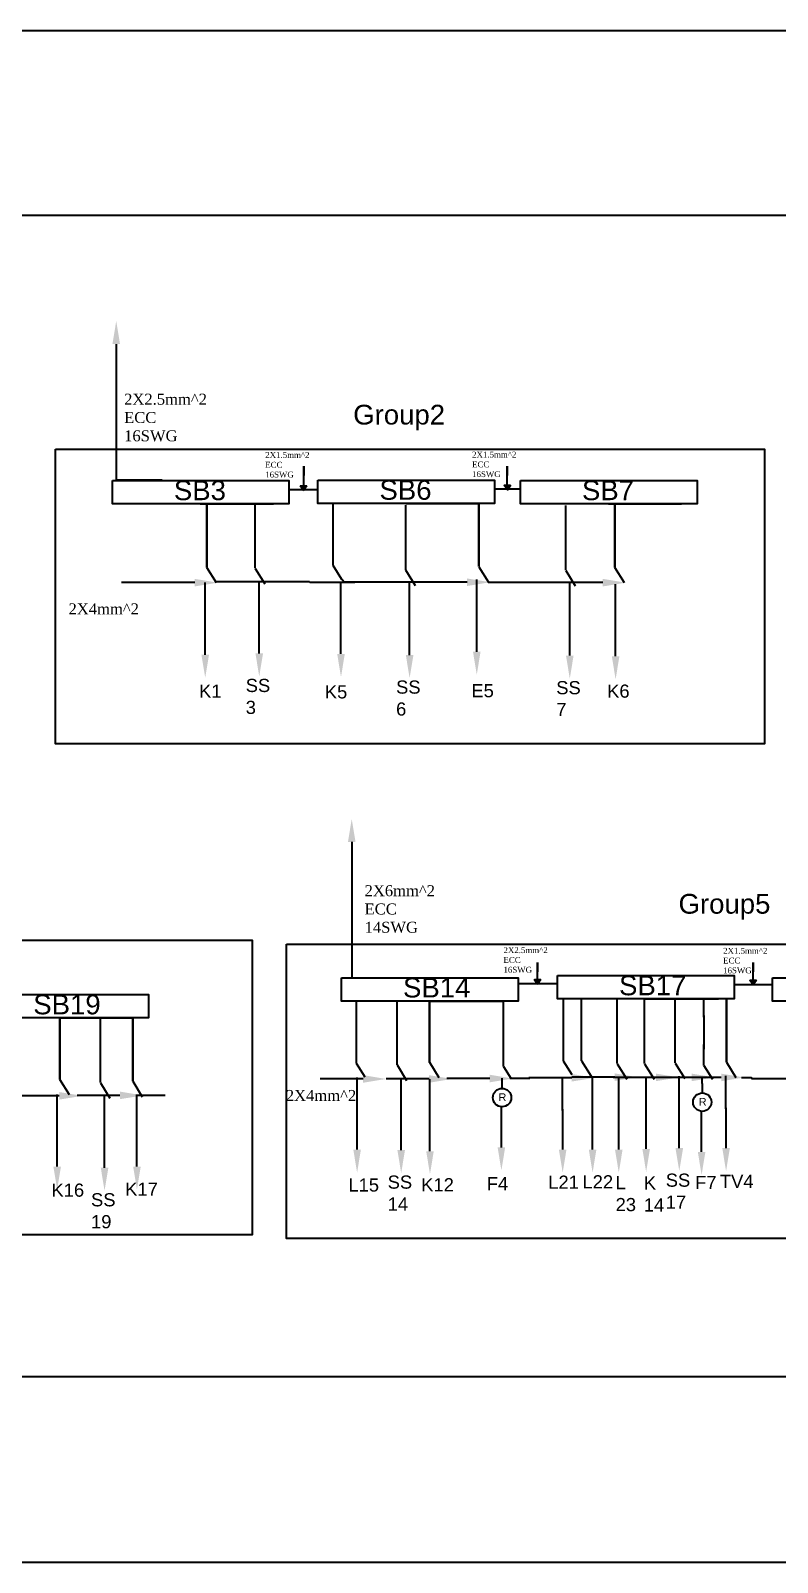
# Model space of a CAD drawing. Header units: inches. Extents: x -412 to 20037, y 548 to 16595.
# Drawn here: x 8650 to 9136, y 6038 to 7036 of the extents above; entities that cross this region are included whole.
import ezdxf
from ezdxf import colors
from ezdxf.entities.mleader import LeaderData, LeaderLine
from ezdxf.math import Vec2, Vec3

# ---------------------------------------------------------------- set-up
doc = ezdxf.new("R2010")
doc.units = ezdxf.units.IN
doc.header["$MEASUREMENT"] = 0
doc.styles.add('A', font='times.ttf', dxfattribs={"height": 12})
doc.styles.get("Standard").update_dxf_attribs({"font": 'arial.ttf'})

msp = doc.modelspace()

# ---------------------------------------------------------------- hatches: boundary and pattern name
h = msp.add_hatch()
h.set_pattern_fill('ANSI31', scale=0.387088)
h.set_pattern_definition([(45, (8632.88289, 8357.364373), (-0.034214049, 0.034214049), [])])
h.paths.add_polyline_path([(8825.46, 6739.53), (8827.59, 6736.43), (8829.72, 6739.53)])
h = msp.add_hatch()
h.set_pattern_fill('ANSI31', scale=0.387088)
h.set_pattern_definition([(45, (8765.737256, 8357.72015), (-0.034214049, 0.034214049), [])])
h.paths.add_polyline_path([(8958.31, 6739.89), (8960.44, 6736.79), (8962.57, 6739.89)])
h = msp.add_hatch()
h.set_pattern_fill('ANSI31', scale=0.387088)
h.set_pattern_definition([(45, (8785.453955, 8035.65435), (-0.034214049, 0.034214049), [])])
h.paths.add_polyline_path([(8978.03, 6417.82), (8980.16, 6414.72), (8982.29, 6417.82)])
h = msp.add_hatch()
h.set_pattern_fill('ANSI31', scale=0.387088)
h.set_pattern_definition([(45, (8925.952193, 8035.090214), (-0.034214049, 0.034214049), [])])
h.paths.add_polyline_path([(9118.53, 6417.26), (9120.66, 6414.16), (9122.79, 6417.26)])

# ---------------------------------------------------------------- linework, layer by layer
for p, q in [((8827.68, 6739.21), (8827.68, 6752.29)), ((8827.68, 6752.29), (8827.68, 6746.23)), ((8960.29, 6739.07), (8960.29, 6752.15)), ((8960.29, 6752.15), (8960.29, 6746.09)), ((8825.46, 6739.53), (8829.72, 6739.53)), ((8825.46, 6739.53), (8829.72, 6739.53)), ((8827.59, 6736.43), (8825.46, 6739.53)), ((8829.72, 6739.53), (8827.59, 6736.43)), ((8958.31, 6739.89), (8962.57, 6739.89)), ((8958.31, 6739.89), (8962.57, 6739.89)), ((8960.44, 6736.79), (8958.31, 6739.89)), ((8962.57, 6739.89), (8960.44, 6736.79)), ((8795.91, 6727.95), (8795.91, 6685.84)), ((8836.98, 6736.84), (8818.06, 6736.84)), ((8866.77, 6728.01), (8846.61, 6728.01)), ((8846.61, 6728.01), (8846.61, 6687.63)), ((8941.93, 6728.01), (8866.77, 6728.01)), ((8894.27, 6728.01), (8921.18, 6728.01)), ((8921.18, 6728.01), (8941.93, 6728.01)), ((8941.93, 6728.01), (8941.93, 6686.77)), ((8941.93, 6686.77), (8941.93, 6728.01)), ((8968.98, 6737.34), (8952.06, 6737.34)), ((8732.77, 6727.73), (8712.61, 6727.73)), ((8807.93, 6727.73), (8732.77, 6727.73)), ((8760.27, 6727.73), (8787.18, 6727.73)), ((8764.43, 6727.73), (8764.43, 6686.49)), ((8764.43, 6686.49), (8764.43, 6727.73)), ((8787.18, 6727.73), (8807.93, 6727.73)), ((8893.93, 6726.89), (8893.93, 6684.78)), ((8998.77, 6727.73), (8978.61, 6727.73)), ((8998.32, 6726.52), (8998.32, 6684.4)), ((9073.93, 6727.73), (8998.77, 6727.73)), ((9026.27, 6727.73), (9053.18, 6727.73)), ((9030.43, 6727.73), (9030.43, 6686.49)), ((9030.43, 6686.49), (9030.43, 6727.73)), ((9053.18, 6727.73), (9073.93, 6727.73)), ((8764.34, 6686.47), (8770.55, 6676.41)), ((8796.02, 6685.66), (8802.23, 6675.6)), ((8846.61, 6687.63), (8852.26, 6678.66)), ((8853.98, 6676.69), (8851.98, 6679.19)), ((8894.04, 6684.6), (8900.25, 6674.53)), ((8940.43, 6656.84), (8940.43, 6678.34)), ((8941.84, 6686.75), (8948.05, 6676.68)), ((8998.43, 6684.23), (9004.64, 6674.16)), ((9030.34, 6686.47), (9036.55, 6676.41)), ((8730.48, 6676.34), (8708.98, 6676.34)), ((8763.43, 6654.84), (8763.43, 6676.34)), ((8831.48, 6676.84), (8770.48, 6676.84)), ((8798.65, 6655.7), (8798.65, 6677.2)), ((8831.48, 6676.84), (8831.48, 6676.84)), ((8831.48, 6676.84), (8831.62, 6676.69)), ((8831.62, 6676.69), (8860.98, 6676.69)), ((8831.98, 6676.34), (8831.98, 6676.34)), ((8851.93, 6655.34), (8851.93, 6676.84)), ((8906.17, 6676.61), (8853.55, 6676.61)), ((8896.67, 6654.63), (8896.67, 6676.13)), ((8948.12, 6676.69), (8947.98, 6676.69)), ((8947.98, 6676.69), (8948.12, 6676.69)), ((8948.48, 6676.34), (8948.12, 6676.69)), ((8995.48, 6676.34), (8948.48, 6676.34)), ((9001.06, 6654.26), (9001.06, 6675.76)), ((9030.93, 6653.84), (9030.93, 6675.34)), ((8980.07, 6415.73), (8980.07, 6428.82)), ((8980.07, 6428.82), (8980.07, 6422.75)), ((9120.55, 6415.79), (9120.55, 6428.87)), ((9120.55, 6428.87), (9120.55, 6422.81)), ((8993.15, 6414.84), (8967.41, 6414.84)), ((8978.03, 6417.82), (8982.29, 6417.82)), ((8978.03, 6417.82), (8982.29, 6417.82)), ((8980.16, 6414.72), (8978.03, 6417.82)), ((8982.29, 6417.82), (8980.16, 6414.72)), ((9133.33, 6414.34), (9108.23, 6414.34)), ((9118.53, 6417.26), (9122.79, 6417.26)), ((9118.53, 6417.26), (9122.79, 6417.26)), ((9120.66, 6414.16), (9118.53, 6417.26)), ((9122.79, 6417.26), (9120.66, 6414.16)), ((8882.13, 6403.66), (8861.96, 6403.66)), ((8861.96, 6403.66), (8861.96, 6363.29)), ((8957.28, 6403.66), (8882.13, 6403.66)), ((8888.43, 6404.3), (8888.43, 6362.19)), ((8909.62, 6403.66), (8909.62, 6363.72)), ((8909.62, 6363.72), (8909.62, 6403.66)), ((8909.62, 6403.66), (8936.54, 6403.66)), ((8936.54, 6403.66), (8957.28, 6403.66)), ((8957.98, 6393.17), (8957.98, 6403.66)), ((8996.78, 6405.09), (8996.78, 6364.72)), ((9022.95, 6405.09), (9002.79, 6405.09)), ((9008.84, 6364.72), (9008.84, 6405.09)), ((9098.1, 6405.09), (9022.95, 6405.09)), ((9032, 6362.98), (9032, 6405.09)), ((9049.72, 6362.98), (9049.72, 6405.09)), ((9050.44, 6405.09), (9077.36, 6405.09)), ((9069.69, 6405.58), (9069.69, 6363.46)), ((9077.36, 6405.09), (9098.1, 6405.09)), ((9088.48, 6393.17), (9088.48, 6405.09)), ((9103.3, 6405.09), (9103.3, 6363.85)), ((9103.3, 6363.85), (9103.3, 6405.09)), ((8716.28, 6392.66), (8641.13, 6392.66)), ((8668.62, 6392.66), (8668.62, 6352.72)), ((8668.62, 6352.72), (8668.62, 6392.66)), ((8668.62, 6392.66), (8695.54, 6392.66)), ((8695.09, 6392.78), (8695.09, 6350.67)), ((8695.54, 6392.66), (8716.28, 6392.66)), ((8716.28, 6392.66), (8716.28, 6351.42)), ((8716.28, 6351.42), (8716.28, 6392.66)), ((8957.98, 6374.34), (8957.98, 6394.84)), ((9088.48, 6394.34), (9088.48, 6372.34)), ((8957.98, 6361.13), (8957.98, 6375.39)), ((9088.48, 6361.76), (9088.48, 6375.39)), ((8861.96, 6363.29), (8867.61, 6354.31)), ((8888.54, 6362.01), (8894.75, 6351.94)), ((8909.58, 6363.83), (8915.79, 6353.76)), ((8957.98, 6361.13), (8962.78, 6353.34)), ((8996.78, 6364.72), (9002.43, 6355.74)), ((9008.84, 6364.72), (9015.05, 6354.65)), ((9032.1, 6362.8), (9038.31, 6352.74)), ((9049.83, 6362.8), (9056.04, 6352.74)), ((9069.8, 6363.28), (9076.01, 6353.22)), ((9088.48, 6361.76), (9094.05, 6352.74)), ((9103.21, 6363.83), (9109.42, 6353.77)), ((8668.58, 6352.83), (8674.79, 6342.76)), ((8695.19, 6350.49), (8701.4, 6340.43)), ((8716.19, 6351.4), (8722.4, 6341.34)), ((8862.43, 6332.34), (8862.43, 6353.84)), ((8891.17, 6332.04), (8891.17, 6353.54)), ((8909.93, 6331.34), (8909.93, 6352.84)), ((8956.98, 6346.84), (8956.98, 6353.34)), ((8961.98, 6353.34), (8974.98, 6353.34)), ((8974.63, 6353.69), (8974.98, 6353.34)), ((8996.43, 6332.34), (8996.43, 6353.84)), ((9015.93, 6332.34), (9015.93, 6353.84)), ((9033, 6332.34), (9033, 6353.84)), ((9050.84, 6332.84), (9050.84, 6354.34)), ((9072.43, 6333.32), (9072.43, 6354.82)), ((9087.48, 6349.84), (9087.48, 6353.34)), ((9087.48, 6349.84), (9087.48, 6343.84)), ((9102.93, 6333.34), (9102.93, 6354.84)), ((9112.98, 6353.84), (9119.35, 6353.84)), ((9120.05, 6352.91), (9119.35, 6353.84)), ((8666.93, 6321.34), (8666.93, 6342.84)), ((8697.82, 6320.52), (8697.82, 6342.02)), ((8737.46, 6342.12), (8718.2, 6342.12)), ((8718.93, 6321.34), (8718.93, 6342.84))]:
    msp.add_line(p, q)
for points in [[(7740.38, 7036.07), (10106.94, 7036.07), (10106.94, 6037.88), (7740.38, 6037.88)], [(7859.48, 6915.84), (9985.98, 6915.84), (9985.98, 6158.84), (7859.48, 6158.84)], [(8665.98, 6763.34), (9127.98, 6763.34), (9127.98, 6571.34), (8665.98, 6571.34)], [(8702.98, 6742.94), (8818.06, 6742.94), (8818.06, 6727.73), (8702.98, 6727.73)], [(8836.98, 6743.21), (8952.06, 6743.21), (8952.06, 6728.01), (8836.98, 6728.01)], [(8968.98, 6742.94), (9084.06, 6742.94), (9084.06, 6727.73), (8968.98, 6727.73)], [(8034.48, 6443.34), (8793.98, 6443.34), (8793.98, 6251.34), (8034.48, 6251.34)], [(8816.48, 6440.84), (9410.98, 6440.84), (9410.98, 6248.84), (8816.48, 6248.84)], [(8852.33, 6418.87), (8967.41, 6418.87), (8967.41, 6403.66), (8852.33, 6403.66)], [(8993.15, 6420.3), (9108.23, 6420.3), (9108.23, 6405.09), (8993.15, 6405.09)], [(9133.33, 6418.87), (9248.41, 6418.87), (9248.41, 6403.66), (9133.33, 6403.66)], [(8611.33, 6407.87), (8726.41, 6407.87), (8726.41, 6392.66), (8611.33, 6392.66)]]:
    msp.add_lwpolyline(points, close=True)
for centre in [(8956.98, 6340.79), (9087.48, 6337.79)]:
    msp.add_circle(centre, 6)

# ---------------------------------------------------------------- texts
for p in [(8954.72, 6338.53), (9085.22, 6335.53)]:
    msp.add_text('R', height=5).set_placement(p)
at = {"color": 7, "lineweight": 40, "attachment_point": 1, "style": 'A'}
for s, insert, char_height, width in [('2X2.5mm^ 2\\PECC\\P16SWG', (8710.62, 6799.46), 7.154, 26.1882), ('2X1.5mm^ 2\\PECC 16SWG', (8802.6, 6761.45), 3.826, 14.0068), ('2X1.5mm^ 2\\PECC 16SWG', (8937.43, 6761.71), 3.826, 14.0068), ('2X4mm^ 2', (8674.38, 6662.83), 7.154, 26.1882), ('2X6mm^ 2\\PECC\\P14SWG', (8867.36, 6479.18), 7.154, 26.1882), ('2X2.5mm^ 2\\PECC 16SWG', (8957.88, 6438.75), 3.826, 14.0068), ('2X1.5mm^ 2\\PECC 16SWG', (9101.05, 6438.33), 3.826, 14.0068), ('2X4mm^ 2', (8816.01, 6345.75), 7.154, 26.1882)]:
    msp.add_mtext(s, dxfattribs=dict(at, insert=insert, char_height=char_height, width=width))
at = {"attachment_point": 1}
for s, width, insert, char_height in [('Group2', 0.2633, (8859.92, 6792.25), 12.857), ('SB3', 0.2633, (8743.05, 6742.94), 12.857), ('SB6', 0.2633, (8877.05, 6743.21), 12.857), ('SB7', 0.2633, (9009.05, 6742.94), 12.857), ('K1', 2.307, (8759.46, 6609.94), 8.571), ('SS\\P3', 2.307, (8789.87, 6613.62), 8.571), ('K5', 8.5714, (8841.44, 6609.44), 8.571), ('SS\\P6', 2.307, (8887.89, 6612.56), 8.571), ('E5', 2.307, (8936.96, 6610.22), 8.571), ('SS\\P7', 2.307, (8992.28, 6612.19), 8.571), ('K6', 2.307, (9025.46, 6609.94), 8.571), ('Group5', 0.2633, (9071.98, 6473.48), 12.857), ('SB14', 0.2633, (8892.4, 6418.87), 12.857), ('SB17', 12.857, (9033.22, 6420.3), 12.857), ('SB19', 0.2633, (8651.4, 6407.87), 12.857), ('SS\\P14', 2.307, (8882.4, 6289.97), 8.571), ('F4', 2.307, (8946.98, 6288.94), 8.571), ('L21', 8.5714, (8987.08, 6289.94), 8.571), ('L22', 2.307, (9009.38, 6290.17), 8.571), ('L\\P23', 2.307, (9030.97, 6289.62), 8.571), ('K\\P14', 2.307, (9049.35, 6289.39), 8.571), ('SS\\P17', 2.307, (9063.66, 6291.24), 8.571), ('F7', 2.307, (9082.84, 6289.76), 8.571), ('TV4', 2.307, (9098.93, 6290.45), 8.571), ('K16', 2.307, (8663.26, 6284.74), 8.571), ('K17', 2.307, (8711.31, 6285.37), 8.571), ('L15', 8.5714, (8856.79, 6288.1), 8.571), ('K12', 2.307, (8904.26, 6288.24), 8.571), ('SS\\P19', 2.307, (8689.05, 6278.45), 8.571)]:
    msp.add_mtext_dynamic_manual_height_columns(s, width=width, gutter_width=0.119, heights=[0], dxfattribs=dict(at, insert=insert, char_height=char_height))

# ---------------------------------------------------------------- leaders
at = {"color": 0}
ml = msp.add_multileader_mtext('Standard', dxfattribs=at)
ml.set_content('')
ml.set_leader_properties()
ml.build(insert=Vec2(0, 0))
ml.multileader.update_dxf_attribs({"dogleg_length": 0.36, "arrow_head_size": 15, "scale": 700})
ctx = ml.context
ctx.base_point, ctx.scale, ctx.char_height, ctx.arrow_head_size, ctx.landing_gap_size, ctx.plane_origin = Vec3(8735.48, 6743.34), 700, 15, 15, 7.5, Vec3(8705.48, 6846.85)
notes = []
notes.append((ctx, [(0, (1, 1, 0), (8705.48, 6743.34), (1, 0), 30, [(0, [(8705.48, 6846.85)], 0, [])])]))
ctx.mtext.insert, ctx.mtext.flow_direction = Vec3(8742.98, 6750.84), 5
ml = msp.add_multileader_mtext('Standard')
ml.set_content('', color=256)
ml.set_leader_properties()
ml.build(insert=Vec2(0, 0))
ml.multileader.update_dxf_attribs({"dogleg_length": 0.36, "arrow_head_size": 15, "scale": 700})
ctx = ml.context
ctx.base_point, ctx.scale, ctx.char_height, ctx.arrow_head_size, ctx.landing_gap_size, ctx.plane_origin, ctx.plane_x_axis, ctx.plane_y_axis = Vec3(8728.67, 6676.38), 700, 15, 15, 7.5, Vec3(8771.62, 6676.33), Vec3(0, 1), Vec3(-1, 0)
notes.append((ctx, [(0, (1, 1, 0), (8728.67, 6676.33), (0, 1), 0.0429, [(0, [(8771.62, 6676.33)], 0, [])])]))
ctx.mtext.insert, ctx.mtext.text_direction, ctx.mtext.rotation, ctx.mtext.flow_direction = Vec3(8721.17, 6683.88), Vec3(0, 1), 1.570796, 5
ml = msp.add_multileader_mtext('Standard')
ml.set_content('', color=256)
ml.set_leader_properties()
ml.build(insert=Vec2(0, 0))
ml.multileader.update_dxf_attribs({"dogleg_length": 0.36, "arrow_head_size": 15, "scale": 700})
ctx = ml.context
ctx.base_point, ctx.scale, ctx.char_height, ctx.arrow_head_size, ctx.landing_gap_size, ctx.plane_origin, ctx.plane_x_axis, ctx.plane_y_axis = Vec3(8906.17, 6676.65), 700, 15, 15, 7.5, Vec3(8949.12, 6676.61), Vec3(0, 1), Vec3(-1, 0)
notes.append((ctx, [(0, (1, 1, 0), (8906.17, 6676.61), (0, 1), 0.0429, [(0, [(8949.12, 6676.61)], 0, [])])]))
ctx.mtext.insert, ctx.mtext.text_direction, ctx.mtext.rotation, ctx.mtext.flow_direction = Vec3(8898.67, 6684.15), Vec3(0, 1), 1.570796, 5
ml = msp.add_multileader_mtext('Standard')
ml.set_content('', color=256)
ml.set_leader_properties()
ml.build(insert=Vec2(0, 0))
ml.multileader.update_dxf_attribs({"dogleg_length": 0.36, "arrow_head_size": 15, "scale": 700})
ctx = ml.context
ctx.base_point, ctx.scale, ctx.char_height, ctx.arrow_head_size, ctx.landing_gap_size, ctx.plane_origin, ctx.plane_x_axis, ctx.plane_y_axis = Vec3(8994.67, 6676.38), 700, 15, 15, 7.5, Vec3(9037.62, 6676.33), Vec3(0, 1), Vec3(-1, 0)
notes.append((ctx, [(0, (1, 1, 0), (8994.67, 6676.33), (0, 1), 0.0429, [(0, [(9037.62, 6676.33)], 0, [])])]))
ctx.mtext.insert, ctx.mtext.text_direction, ctx.mtext.rotation, ctx.mtext.flow_direction = Vec3(8987.17, 6683.88), Vec3(0, 1), 1.570796, 5
ml = msp.add_multileader_mtext('Standard')
ml.set_content('', color=256)
ml.set_leader_properties()
ml.build(insert=Vec2(0, 0))
ml.multileader.update_dxf_attribs({"dogleg_length": 0.36, "arrow_head_size": 15, "scale": 700})
ctx = ml.context
ctx.base_point, ctx.scale, ctx.char_height, ctx.arrow_head_size, ctx.landing_gap_size, ctx.plane_origin = Vec3(8763.52, 6655.64), 700, 15, 15, 7.5, Vec3(8763.48, 6614.34)
notes.append((ctx, [(0, (1, 1, 0), (8763.48, 6655.64), (1, 0), 0.0429, [(0, [(8763.48, 6614.34)], 0, [])])]))
ctx.mtext.insert, ctx.mtext.flow_direction = Vec3(8771.02, 6663.14), 5
ml = msp.add_multileader_mtext('Standard')
ml.set_content('', color=256)
ml.set_leader_properties()
ml.build(insert=Vec2(0, 0))
ml.multileader.update_dxf_attribs({"dogleg_length": 0.36, "arrow_head_size": 15, "scale": 700})
ctx = ml.context
ctx.base_point, ctx.scale, ctx.char_height, ctx.arrow_head_size, ctx.landing_gap_size, ctx.plane_origin = Vec3(8798.74, 6656.5), 700, 15, 15, 7.5, Vec3(8798.69, 6615.2)
notes.append((ctx, [(0, (1, 1, 0), (8798.69, 6656.5), (1, 0), 0.0429, [(0, [(8798.69, 6615.2)], 0, [])])]))
ctx.mtext.insert, ctx.mtext.flow_direction = Vec3(8806.24, 6664), 5
ml = msp.add_multileader_mtext('Standard')
ml.set_content('', color=256)
ml.set_leader_properties()
ml.build(insert=Vec2(0, 0))
ml.multileader.update_dxf_attribs({"dogleg_length": 0.36, "arrow_head_size": 15, "scale": 700})
ctx = ml.context
ctx.base_point, ctx.scale, ctx.char_height, ctx.arrow_head_size, ctx.landing_gap_size, ctx.plane_origin = Vec3(8852.02, 6656.14), 700, 15, 15, 7.5, Vec3(8851.98, 6614.84)
notes.append((ctx, [(0, (1, 1, 0), (8851.98, 6656.14), (1, 0), 0.0429, [(0, [(8851.98, 6614.84)], 0, [])])]))
ctx.mtext.insert, ctx.mtext.flow_direction = Vec3(8859.52, 6663.64), 5
ml = msp.add_multileader_mtext('Standard')
ml.set_content('', color=256)
ml.set_leader_properties()
ml.build(insert=Vec2(0, 0))
ml.multileader.update_dxf_attribs({"dogleg_length": 0.36, "arrow_head_size": 15, "scale": 700})
ctx = ml.context
ctx.base_point, ctx.scale, ctx.char_height, ctx.arrow_head_size, ctx.landing_gap_size, ctx.plane_origin = Vec3(8896.76, 6655.43), 700, 15, 15, 7.5, Vec3(8896.71, 6614.13)
notes.append((ctx, [(0, (1, 1, 0), (8896.71, 6655.43), (1, 0), 0.0429, [(0, [(8896.71, 6614.13)], 0, [])])]))
ctx.mtext.insert, ctx.mtext.flow_direction = Vec3(8904.26, 6662.93), 5
ml = msp.add_multileader_mtext('Standard')
ml.set_content('', color=256)
ml.set_leader_properties()
ml.build(insert=Vec2(0, 0))
ml.multileader.update_dxf_attribs({"dogleg_length": 0.36, "arrow_head_size": 15, "scale": 700})
ctx = ml.context
ctx.base_point, ctx.scale, ctx.char_height, ctx.arrow_head_size, ctx.landing_gap_size, ctx.plane_origin = Vec3(8940.52, 6657.64), 700, 15, 15, 7.5, Vec3(8940.48, 6616.34)
notes.append((ctx, [(0, (1, 1, 0), (8940.48, 6657.64), (1, 0), 0.0429, [(0, [(8940.48, 6616.34)], 0, [])])]))
ctx.mtext.insert, ctx.mtext.flow_direction = Vec3(8948.02, 6665.14), 5
ml = msp.add_multileader_mtext('Standard')
ml.set_content('', color=256)
ml.set_leader_properties()
ml.build(insert=Vec2(0, 0))
ml.multileader.update_dxf_attribs({"dogleg_length": 0.36, "arrow_head_size": 15, "scale": 700})
ctx = ml.context
ctx.base_point, ctx.scale, ctx.char_height, ctx.arrow_head_size, ctx.landing_gap_size, ctx.plane_origin = Vec3(9001.15, 6655.06), 700, 15, 15, 7.5, Vec3(9001.11, 6613.76)
notes.append((ctx, [(0, (1, 1, 0), (9001.11, 6655.06), (1, 0), 0.0429, [(0, [(9001.11, 6613.76)], 0, [])])]))
ctx.mtext.insert, ctx.mtext.flow_direction = Vec3(9008.65, 6662.56), 5
ml = msp.add_multileader_mtext('Standard')
ml.set_content('', color=256)
ml.set_leader_properties()
ml.build(insert=Vec2(0, 0))
ml.multileader.update_dxf_attribs({"dogleg_length": 0.36, "arrow_head_size": 15, "scale": 700})
ctx = ml.context
ctx.base_point, ctx.scale, ctx.char_height, ctx.arrow_head_size, ctx.landing_gap_size, ctx.plane_origin = Vec3(9031.02, 6654.64), 700, 15, 15, 7.5, Vec3(9030.98, 6613.34)
notes.append((ctx, [(0, (1, 1, 0), (9030.98, 6654.64), (1, 0), 0.0429, [(0, [(9030.98, 6613.34)], 0, [])])]))
ctx.mtext.insert, ctx.mtext.flow_direction = Vec3(9038.52, 6662.14), 5
ml = msp.add_multileader_mtext('Standard', dxfattribs=at)
ml.set_content('')
ml.set_leader_properties()
ml.build(insert=Vec2(0, 0))
ml.multileader.update_dxf_attribs({"dogleg_length": 0.36, "arrow_head_size": 15, "scale": 700})
ctx = ml.context
ctx.base_point, ctx.scale, ctx.char_height, ctx.arrow_head_size, ctx.landing_gap_size, ctx.plane_origin = Vec3(8888.98, 6418.84), 700, 15, 15, 7.5, Vec3(8858.98, 6522.35)
notes.append((ctx, [(0, (1, 1, 0), (8858.98, 6418.84), (1, 0), 30, [(0, [(8858.98, 6522.35)], 0, [])])]))
ctx.mtext.insert, ctx.mtext.flow_direction = Vec3(8896.48, 6426.34), 5
ml = msp.add_multileader_mtext('Standard')
ml.set_content('', color=256)
ml.set_leader_properties()
ml.build(insert=Vec2(0, 0))
ml.multileader.update_dxf_attribs({"dogleg_length": 0.36, "arrow_head_size": 15, "scale": 700})
ctx = ml.context
ctx.base_point, ctx.scale, ctx.char_height, ctx.arrow_head_size, ctx.landing_gap_size, ctx.plane_origin, ctx.plane_x_axis, ctx.plane_y_axis = Vec3(8838.48, 6352.95), 700, 15, 15, 7.5, Vec3(8881.43, 6352.91), Vec3(0, 1), Vec3(-1, 0)
notes.append((ctx, [(0, (1, 1, 0), (8838.48, 6352.91), (0, 1), 0.0429, [(0, [(8881.43, 6352.91)], 0, [])])]))
ctx.mtext.insert, ctx.mtext.text_direction, ctx.mtext.rotation, ctx.mtext.flow_direction = Vec3(8830.98, 6360.45), Vec3(0, 1), 1.570796, 5
ml = msp.add_multileader_mtext('Standard')
ml.set_content('', color=256)
ml.set_leader_properties()
ml.build(insert=Vec2(0, 0))
ml.multileader.update_dxf_attribs({"dogleg_length": 0.36, "arrow_head_size": 15, "scale": 700})
ctx = ml.context
ctx.base_point, ctx.scale, ctx.char_height, ctx.arrow_head_size, ctx.landing_gap_size, ctx.plane_origin, ctx.plane_x_axis, ctx.plane_y_axis = Vec3(8881.43, 6352.95), 700, 15, 15, 7.5, Vec3(8924.38, 6352.91), Vec3(0, 1), Vec3(-1, 0)
notes.append((ctx, [(0, (1, 1, 0), (8881.43, 6352.91), (0, 1), 0.0429, [(0, [(8924.38, 6352.91)], 0, [])])]))
ctx.mtext.insert, ctx.mtext.text_direction, ctx.mtext.rotation, ctx.mtext.flow_direction = Vec3(8873.93, 6360.45), Vec3(0, 1), 1.570796, 5
ml = msp.add_multileader_mtext('Standard')
ml.set_content('', color=256)
ml.set_leader_properties()
ml.build(insert=Vec2(0, 0))
ml.multileader.update_dxf_attribs({"dogleg_length": 0.36, "arrow_head_size": 15, "scale": 700})
ctx = ml.context
ctx.base_point, ctx.scale, ctx.char_height, ctx.arrow_head_size, ctx.landing_gap_size, ctx.plane_origin, ctx.plane_x_axis, ctx.plane_y_axis = Vec3(8920.94, 6353.23), 700, 15, 15, 7.5, Vec3(8963.89, 6353.19), Vec3(0, 1), Vec3(-1, 0)
notes.append((ctx, [(0, (1, 1, 0), (8920.94, 6353.19), (0, 1), 0.0429, [(0, [(8963.89, 6353.19)], 0, [])])]))
ctx.mtext.insert, ctx.mtext.text_direction, ctx.mtext.rotation, ctx.mtext.flow_direction = Vec3(8913.44, 6360.73), Vec3(0, 1), 1.570796, 5
ml = msp.add_multileader_mtext('Standard')
ml.set_content('', color=256)
ml.set_leader_properties()
ml.build(insert=Vec2(0, 0))
ml.multileader.update_dxf_attribs({"dogleg_length": 0.36, "arrow_head_size": 15, "scale": 700})
ctx = ml.context
ctx.base_point, ctx.scale, ctx.char_height, ctx.arrow_head_size, ctx.landing_gap_size, ctx.plane_origin, ctx.plane_x_axis, ctx.plane_y_axis = Vec3(8974.48, 6353.73), 700, 15, 15, 7.5, Vec3(9017.43, 6353.69), Vec3(0, 1), Vec3(-1, 0)
notes.append((ctx, [(0, (1, 1, 0), (8974.48, 6353.69), (0, 1), 0.0429, [(0, [(9017.43, 6353.69)], 0, [])])]))
ctx.mtext.insert, ctx.mtext.text_direction, ctx.mtext.rotation, ctx.mtext.flow_direction = Vec3(8966.98, 6361.23), Vec3(0, 1), 1.570796, 5
ml = msp.add_multileader_mtext('Standard')
ml.set_content('', color=256)
ml.set_leader_properties()
ml.build(insert=Vec2(0, 0))
ml.multileader.update_dxf_attribs({"dogleg_length": 0.36, "arrow_head_size": 15, "scale": 700})
ctx = ml.context
ctx.base_point, ctx.scale, ctx.char_height, ctx.arrow_head_size, ctx.landing_gap_size, ctx.plane_origin, ctx.plane_x_axis, ctx.plane_y_axis = Vec3(9002.42, 6354.12), 700, 15, 15, 7.5, Vec3(9045.37, 6354.08), Vec3(0, 1), Vec3(-1, 0)
notes.append((ctx, [(0, (1, 1, 0), (9002.42, 6354.08), (0, 1), 0.0429, [(0, [(9045.37, 6354.08)], 0, [])])]))
ctx.mtext.insert, ctx.mtext.text_direction, ctx.mtext.rotation, ctx.mtext.flow_direction = Vec3(8994.92, 6361.62), Vec3(0, 1), 1.570796, 5
ml = msp.add_multileader_mtext('Standard')
ml.set_content('', color=256)
ml.set_leader_properties()
ml.build(insert=Vec2(0, 0))
ml.multileader.update_dxf_attribs({"dogleg_length": 0.36, "arrow_head_size": 15, "scale": 700})
ctx = ml.context
ctx.base_point, ctx.scale, ctx.char_height, ctx.arrow_head_size, ctx.landing_gap_size, ctx.plane_origin, ctx.plane_x_axis, ctx.plane_y_axis = Vec3(9029.32, 6353.97), 700, 15, 15, 7.5, Vec3(9072.27, 6353.93), Vec3(0, 1), Vec3(-1, 0)
notes.append((ctx, [(0, (1, 1, 0), (9029.32, 6353.93), (0, 1), 0.0429, [(0, [(9072.27, 6353.93)], 0, [])])]))
ctx.mtext.insert, ctx.mtext.text_direction, ctx.mtext.rotation, ctx.mtext.flow_direction = Vec3(9021.82, 6361.47), Vec3(0, 1), 1.570796, 5
ml = msp.add_multileader_mtext('Standard')
ml.set_content('', color=256)
ml.set_leader_properties()
ml.build(insert=Vec2(0, 0))
ml.multileader.update_dxf_attribs({"dogleg_length": 0.36, "arrow_head_size": 15, "scale": 700})
ctx = ml.context
ctx.base_point, ctx.scale, ctx.char_height, ctx.arrow_head_size, ctx.landing_gap_size, ctx.plane_origin, ctx.plane_x_axis, ctx.plane_y_axis = Vec3(9052.57, 6353.97), 700, 15, 15, 7.5, Vec3(9095.51, 6353.92), Vec3(0, 1), Vec3(-1, 0)
notes.append((ctx, [(0, (1, 1, 0), (9052.57, 6353.92), (0, 1), 0.0429, [(0, [(9095.51, 6353.92)], 0, [])])]))
ctx.mtext.insert, ctx.mtext.text_direction, ctx.mtext.rotation, ctx.mtext.flow_direction = Vec3(9045.07, 6361.47), Vec3(0, 1), 1.570796, 5
ml = msp.add_multileader_mtext('Standard')
ml.set_content('', color=256)
ml.set_leader_properties()
ml.build(insert=Vec2(0, 0))
ml.multileader.update_dxf_attribs({"dogleg_length": 0.36, "arrow_head_size": 15, "scale": 700})
ctx = ml.context
ctx.base_point, ctx.scale, ctx.char_height, ctx.arrow_head_size, ctx.landing_gap_size, ctx.plane_origin, ctx.plane_x_axis, ctx.plane_y_axis = Vec3(9071.91, 6353.93), 700, 15, 15, 7.5, Vec3(9114.86, 6353.89), Vec3(0, 1), Vec3(-1, 0)
notes.append((ctx, [(0, (1, 1, 0), (9071.91, 6353.89), (0, 1), 0.0429, [(0, [(9114.86, 6353.89)], 0, [])])]))
ctx.mtext.insert, ctx.mtext.text_direction, ctx.mtext.rotation, ctx.mtext.flow_direction = Vec3(9064.41, 6361.43), Vec3(0, 1), 1.570796, 5
ml = msp.add_multileader_mtext('Standard')
ml.set_content('', color=256)
ml.set_leader_properties()
ml.build(insert=Vec2(0, 0))
ml.multileader.update_dxf_attribs({"dogleg_length": 0.36, "arrow_head_size": 15, "scale": 700})
ctx = ml.context
ctx.base_point, ctx.scale, ctx.char_height, ctx.arrow_head_size, ctx.landing_gap_size, ctx.plane_origin, ctx.plane_x_axis, ctx.plane_y_axis = Vec3(9119.48, 6352.95), 700, 15, 15, 7.5, Vec3(9162.43, 6352.91), Vec3(0, 1), Vec3(-1, 0)
notes.append((ctx, [(0, (1, 1, 0), (9119.48, 6352.91), (0, 1), 0.0429, [(0, [(9162.43, 6352.91)], 0, [])])]))
ctx.mtext.insert, ctx.mtext.text_direction, ctx.mtext.rotation, ctx.mtext.flow_direction = Vec3(9111.98, 6360.45), Vec3(0, 1), 1.570796, 5
ml = msp.add_multileader_mtext('Standard')
ml.set_content('', color=256)
ml.set_leader_properties()
ml.build(insert=Vec2(0, 0))
ml.multileader.update_dxf_attribs({"dogleg_length": 0.36, "arrow_head_size": 15, "scale": 700})
ctx = ml.context
ctx.base_point, ctx.scale, ctx.char_height, ctx.arrow_head_size, ctx.landing_gap_size, ctx.plane_origin, ctx.plane_x_axis, ctx.plane_y_axis = Vec3(8640.43, 6341.95), 700, 15, 15, 7.5, Vec3(8683.38, 6341.91), Vec3(0, 1), Vec3(-1, 0)
notes.append((ctx, [(0, (1, 1, 0), (8640.43, 6341.91), (0, 1), 0.0429, [(0, [(8683.38, 6341.91)], 0, [])])]))
ctx.mtext.insert, ctx.mtext.text_direction, ctx.mtext.rotation, ctx.mtext.flow_direction = Vec3(8632.93, 6349.45), Vec3(0, 1), 1.570796, 5
ml = msp.add_multileader_mtext('Standard')
ml.set_content('', color=256)
ml.set_leader_properties()
ml.build(insert=Vec2(0, 0))
ml.multileader.update_dxf_attribs({"dogleg_length": 0.36, "arrow_head_size": 15, "scale": 700})
ctx = ml.context
ctx.base_point, ctx.scale, ctx.char_height, ctx.arrow_head_size, ctx.landing_gap_size, ctx.plane_origin, ctx.plane_x_axis, ctx.plane_y_axis = Vec3(8679.94, 6342.23), 700, 15, 15, 7.5, Vec3(8722.89, 6342.19), Vec3(0, 1), Vec3(-1, 0)
notes.append((ctx, [(0, (1, 1, 0), (8679.94, 6342.19), (0, 1), 0.0429, [(0, [(8722.89, 6342.19)], 0, [])])]))
ctx.mtext.insert, ctx.mtext.text_direction, ctx.mtext.rotation, ctx.mtext.flow_direction = Vec3(8672.44, 6349.73), Vec3(0, 1), 1.570796, 5
ml = msp.add_multileader_mtext('Standard')
ml.set_content('', color=256)
ml.set_leader_properties()
ml.build(insert=Vec2(0, 0))
ml.multileader.update_dxf_attribs({"dogleg_length": 0.36, "arrow_head_size": 15, "scale": 700})
ctx = ml.context
ctx.base_point, ctx.scale, ctx.char_height, ctx.arrow_head_size, ctx.landing_gap_size, ctx.plane_origin = Vec3(8862.52, 6333.14), 700, 15, 15, 7.5, Vec3(8862.48, 6291.84)
notes.append((ctx, [(0, (1, 1, 0), (8862.48, 6333.14), (1, 0), 0.0429, [(0, [(8862.48, 6291.84)], 0, [])])]))
ctx.mtext.insert, ctx.mtext.flow_direction = Vec3(8870.02, 6340.64), 5
ml = msp.add_multileader_mtext('Standard')
ml.set_content('', color=256)
ml.set_leader_properties()
ml.build(insert=Vec2(0, 0))
ml.multileader.update_dxf_attribs({"dogleg_length": 0.36, "arrow_head_size": 15, "scale": 700})
ctx = ml.context
ctx.base_point, ctx.scale, ctx.char_height, ctx.arrow_head_size, ctx.landing_gap_size, ctx.plane_origin = Vec3(8891.26, 6332.84), 700, 15, 15, 7.5, Vec3(8891.22, 6291.54)
notes.append((ctx, [(0, (1, 1, 0), (8891.22, 6332.84), (1, 0), 0.0429, [(0, [(8891.22, 6291.54)], 0, [])])]))
ctx.mtext.insert, ctx.mtext.flow_direction = Vec3(8898.76, 6340.34), 5
ml = msp.add_multileader_mtext('Standard')
ml.set_content('', color=256)
ml.set_leader_properties()
ml.build(insert=Vec2(0, 0))
ml.multileader.update_dxf_attribs({"dogleg_length": 0.36, "arrow_head_size": 15, "scale": 700})
ctx = ml.context
ctx.base_point, ctx.scale, ctx.char_height, ctx.arrow_head_size, ctx.landing_gap_size, ctx.plane_origin = Vec3(8910.02, 6332.14), 700, 15, 15, 7.5, Vec3(8909.98, 6290.84)
notes.append((ctx, [(0, (1, 1, 0), (8909.98, 6332.14), (1, 0), 0.0429, [(0, [(8909.98, 6290.84)], 0, [])])]))
ctx.mtext.insert, ctx.mtext.flow_direction = Vec3(8917.52, 6339.64), 5
ml = msp.add_multileader_mtext('Standard')
ml.set_content('', color=256)
ml.set_leader_properties()
ml.build(insert=Vec2(0, 0))
ml.multileader.update_dxf_attribs({"dogleg_length": 0.36, "arrow_head_size": 15, "scale": 700})
ctx = ml.context
ctx.base_point, ctx.scale, ctx.char_height, ctx.arrow_head_size, ctx.landing_gap_size, ctx.plane_origin = Vec3(8956.57, 6334.64), 700, 15, 15, 7.5, Vec3(8956.53, 6293.34)
notes.append((ctx, [(0, (1, 1, 0), (8956.53, 6334.64), (1, 0), 0.0429, [(0, [(8956.53, 6293.34)], 0, [])])]))
ctx.mtext.insert, ctx.mtext.flow_direction = Vec3(8964.07, 6342.14), 5
ml = msp.add_multileader_mtext('Standard')
ml.set_content('', color=256)
ml.set_leader_properties()
ml.build(insert=Vec2(0, 0))
ml.multileader.update_dxf_attribs({"dogleg_length": 0.36, "arrow_head_size": 15, "scale": 700})
ctx = ml.context
ctx.base_point, ctx.scale, ctx.char_height, ctx.arrow_head_size, ctx.landing_gap_size, ctx.plane_origin = Vec3(8996.52, 6333.14), 700, 15, 15, 7.5, Vec3(8996.48, 6291.84)
notes.append((ctx, [(0, (1, 1, 0), (8996.48, 6333.14), (1, 0), 0.0429, [(0, [(8996.48, 6291.84)], 0, [])])]))
ctx.mtext.insert, ctx.mtext.flow_direction = Vec3(9004.02, 6340.64), 5
ml = msp.add_multileader_mtext('Standard')
ml.set_content('', color=256)
ml.set_leader_properties()
ml.build(insert=Vec2(0, 0))
ml.multileader.update_dxf_attribs({"dogleg_length": 0.36, "arrow_head_size": 15, "scale": 700})
ctx = ml.context
ctx.base_point, ctx.scale, ctx.char_height, ctx.arrow_head_size, ctx.landing_gap_size, ctx.plane_origin = Vec3(9016.02, 6333.14), 700, 15, 15, 7.5, Vec3(9015.98, 6291.84)
notes.append((ctx, [(0, (1, 1, 0), (9015.98, 6333.14), (1, 0), 0.0429, [(0, [(9015.98, 6291.84)], 0, [])])]))
ctx.mtext.insert, ctx.mtext.flow_direction = Vec3(9023.52, 6340.64), 5
ml = msp.add_multileader_mtext('Standard')
ml.set_content('', color=256)
ml.set_leader_properties()
ml.build(insert=Vec2(0, 0))
ml.multileader.update_dxf_attribs({"dogleg_length": 0.36, "arrow_head_size": 15, "scale": 700})
ctx = ml.context
ctx.base_point, ctx.scale, ctx.char_height, ctx.arrow_head_size, ctx.landing_gap_size, ctx.plane_origin = Vec3(9033.09, 6333.14), 700, 15, 15, 7.5, Vec3(9033.05, 6291.84)
notes.append((ctx, [(0, (1, 1, 0), (9033.05, 6333.14), (1, 0), 0.0429, [(0, [(9033.05, 6291.84)], 0, [])])]))
ctx.mtext.insert, ctx.mtext.flow_direction = Vec3(9040.59, 6340.64), 5
ml = msp.add_multileader_mtext('Standard')
ml.set_content('', color=256)
ml.set_leader_properties()
ml.build(insert=Vec2(0, 0))
ml.multileader.update_dxf_attribs({"dogleg_length": 0.36, "arrow_head_size": 15, "scale": 700})
ctx = ml.context
ctx.base_point, ctx.scale, ctx.char_height, ctx.arrow_head_size, ctx.landing_gap_size, ctx.plane_origin = Vec3(9050.93, 6333.64), 700, 15, 15, 7.5, Vec3(9050.89, 6292.34)
notes.append((ctx, [(0, (1, 1, 0), (9050.89, 6333.64), (1, 0), 0.0429, [(0, [(9050.89, 6292.34)], 0, [])])]))
ctx.mtext.insert, ctx.mtext.flow_direction = Vec3(9058.43, 6341.14), 5
ml = msp.add_multileader_mtext('Standard')
ml.set_content('', color=256)
ml.set_leader_properties()
ml.build(insert=Vec2(0, 0))
ml.multileader.update_dxf_attribs({"dogleg_length": 0.36, "arrow_head_size": 15, "scale": 700})
ctx = ml.context
ctx.base_point, ctx.scale, ctx.char_height, ctx.arrow_head_size, ctx.landing_gap_size, ctx.plane_origin = Vec3(9072.52, 6334.12), 700, 15, 15, 7.5, Vec3(9072.48, 6292.82)
notes.append((ctx, [(0, (1, 1, 0), (9072.48, 6334.12), (1, 0), 0.0429, [(0, [(9072.48, 6292.82)], 0, [])])]))
ctx.mtext.insert, ctx.mtext.flow_direction = Vec3(9080.02, 6341.62), 5
ml = msp.add_multileader_mtext('Standard')
ml.set_content('', color=256)
ml.set_leader_properties()
ml.build(insert=Vec2(0, 0))
ml.multileader.update_dxf_attribs({"dogleg_length": 0.36, "arrow_head_size": 15, "scale": 700})
ctx = ml.context
ctx.base_point, ctx.scale, ctx.char_height, ctx.arrow_head_size, ctx.landing_gap_size, ctx.plane_origin = Vec3(9087.07, 6331.64), 700, 15, 15, 7.5, Vec3(9087.03, 6290.34)
notes.append((ctx, [(0, (1, 1, 0), (9087.03, 6331.64), (1, 0), 0.0429, [(0, [(9087.03, 6290.34)], 0, [])])]))
ctx.mtext.insert, ctx.mtext.flow_direction = Vec3(9094.57, 6339.14), 5
ml = msp.add_multileader_mtext('Standard')
ml.set_content('', color=256)
ml.set_leader_properties()
ml.build(insert=Vec2(0, 0))
ml.multileader.update_dxf_attribs({"dogleg_length": 0.36, "arrow_head_size": 15, "scale": 700})
ctx = ml.context
ctx.base_point, ctx.scale, ctx.char_height, ctx.arrow_head_size, ctx.landing_gap_size, ctx.plane_origin = Vec3(9103.02, 6334.14), 700, 15, 15, 7.5, Vec3(9102.98, 6292.84)
notes.append((ctx, [(0, (1, 1, 0), (9102.98, 6334.14), (1, 0), 0.0429, [(0, [(9102.98, 6292.84)], 0, [])])]))
ctx.mtext.insert, ctx.mtext.flow_direction = Vec3(9110.52, 6341.64), 5
ml = msp.add_multileader_mtext('Standard')
ml.set_content('', color=256)
ml.set_leader_properties()
ml.build(insert=Vec2(0, 0))
ml.multileader.update_dxf_attribs({"dogleg_length": 0.36, "arrow_head_size": 15, "scale": 700})
ctx = ml.context
ctx.base_point, ctx.scale, ctx.char_height, ctx.arrow_head_size, ctx.landing_gap_size, ctx.plane_origin = Vec3(8667.02, 6322.14), 700, 15, 15, 7.5, Vec3(8666.98, 6280.84)
notes.append((ctx, [(0, (1, 1, 0), (8666.98, 6322.14), (1, 0), 0.0429, [(0, [(8666.98, 6280.84)], 0, [])])]))
ctx.mtext.insert, ctx.mtext.flow_direction = Vec3(8674.52, 6329.64), 5
ml = msp.add_multileader_mtext('Standard')
ml.set_content('', color=256)
ml.set_leader_properties()
ml.build(insert=Vec2(0, 0))
ml.multileader.update_dxf_attribs({"dogleg_length": 0.36, "arrow_head_size": 15, "scale": 700})
ctx = ml.context
ctx.base_point, ctx.scale, ctx.char_height, ctx.arrow_head_size, ctx.landing_gap_size, ctx.plane_origin = Vec3(8697.91, 6321.33), 700, 15, 15, 7.5, Vec3(8697.87, 6280.02)
notes.append((ctx, [(0, (1, 1, 0), (8697.87, 6321.33), (1, 0), 0.0429, [(0, [(8697.87, 6280.02)], 0, [])])]))
ctx.mtext.insert, ctx.mtext.flow_direction = Vec3(8705.41, 6328.83), 5
ml = msp.add_multileader_mtext('Standard')
ml.set_content('', color=256)
ml.set_leader_properties()
ml.build(insert=Vec2(0, 0))
ml.multileader.update_dxf_attribs({"dogleg_length": 0.36, "arrow_head_size": 15, "scale": 700})
ctx = ml.context
ctx.base_point, ctx.scale, ctx.char_height, ctx.arrow_head_size, ctx.landing_gap_size, ctx.plane_origin = Vec3(8719.02, 6322.14), 700, 15, 15, 7.5, Vec3(8718.98, 6280.84)
notes.append((ctx, [(0, (1, 1, 0), (8718.98, 6322.14), (1, 0), 0.0429, [(0, [(8718.98, 6280.84)], 0, [])])]))
ctx.mtext.insert, ctx.mtext.flow_direction = Vec3(8726.52, 6329.64), 5
for ctx, leaders in notes:
    for number, flags, end, landing, length, lines in leaders:
        leader = LeaderData()
        leader.index, (leader.has_last_leader_line, leader.has_dogleg_vector, leader.attachment_direction) = number, flags
        leader.last_leader_point, leader.dogleg_vector, leader.dogleg_length = Vec3(end), Vec3(landing), length
        for number, points, colour, breaks in lines:
            line = LeaderLine()
            line.index, line.vertices, line.color, line.breaks = number, Vec3.list(points), colors.encode_raw_color(colour), breaks
            leader.lines.append(line)
        ctx.leaders.append(leader)

doc.saveas('drawing.dxf')
